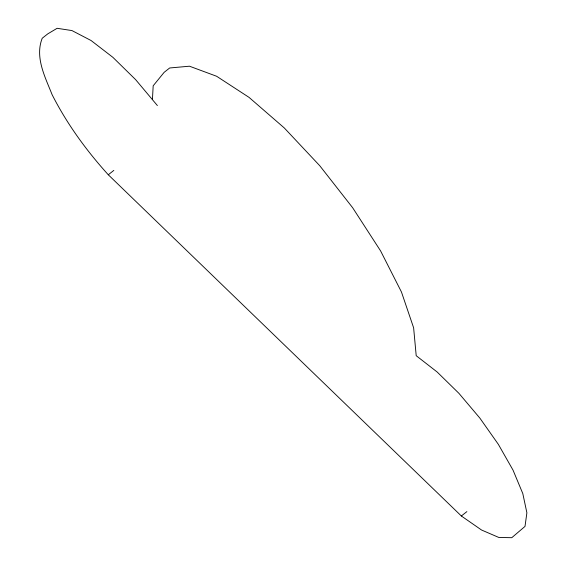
<?xml version="1.0" encoding="UTF-8"?>
<svg xmlns="http://www.w3.org/2000/svg" width="566" height="566" viewBox="0 0 566 566"><rect width="100%" height="100%" fill="white"/><g stroke="black" fill="none" stroke-linecap="round" stroke-linejoin="round"><path stroke-width="0.85" d="M152.431 99.588L153.181 85.799L164.147 72.335L169.673 67.977L189.469 66.201L216.608 76.254L249.026 97.366L284.288 127.951L319.726 165.689L352.66 207.743L380.6 250.922L401.45 291.978L413.626 327.806L416.208 355.703L437.143 371.996L458.906 393.32L479.827 418.055L498.342 444.331L513.037 470.148L522.8 493.566L526.889 512.803L525.007 526.401L511.763 537.7L498.795 537.445L481.553 530.017L461.347 515.987L108.29 174.774C86.322 150.499 66.951 123.883 52.1 94.649C45.167 77.018 34.675 57.371 42.224 38.247L47.749 33.882L57.116 28.3L71.96 30.571L91.069 40.519L112.882 57.329L135.607 79.622L157.39 105.566M108.29 174.774L113.816 170.408M461.347 515.987L466.872 511.622"/></g></svg>
